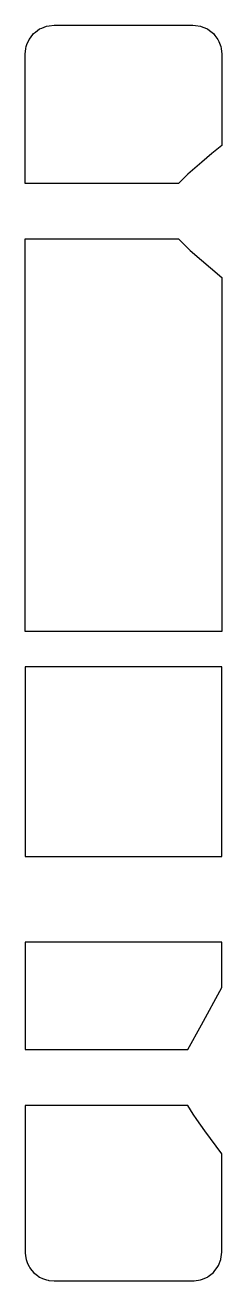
# Model space of a CAD drawing. Header units: metres. Extents: x 2.4 to 16, y -16 to 70.9.
import ezdxf

# ---------------------------------------------------------------- set-up
doc = ezdxf.new("R2010")
doc.units = ezdxf.units.M

msp = doc.modelspace()

# ---------------------------------------------------------------- linework, layer by layer
for p, q in [((2.986, 70.352), (3.116, 70.452)), ((3.116, 70.452), (3.4, 70.67)), ((3.4, 70.67), (3.559, 70.736)), ((3.559, 70.736), (3.882, 70.87)), ((3.882, 70.87), (4.058, 70.893)), ((4.058, 70.893), (4.4, 70.938)), ((4.4, 70.938), (7.68, 70.938)), ((7.68, 70.938), (14, 70.938)), ((14, 70.938), (14.177, 70.915)), ((14.177, 70.915), (14.518, 70.87)), ((14.518, 70.87), (14.681, 70.802)), ((14.681, 70.802), (15, 70.67)), ((15, 70.67), (15.137, 70.565)), ((15.137, 70.565), (15.414, 70.352)), ((2.468, 69.456), (2.522, 69.586)), ((2.522, 69.586), (2.668, 69.938)), ((2.668, 69.938), (2.762, 70.06)), ((2.762, 70.06), (2.986, 70.352)), ((15.414, 70.352), (15.514, 70.222)), ((15.514, 70.222), (15.732, 69.938)), ((15.732, 69.938), (15.791, 69.796)), ((15.791, 69.796), (15.932, 69.456)), ((2.4, 68.933), (2.45, 69.316)), ((2.4, 67.006), (2.4, 68.933)), ((2.45, 69.316), (2.468, 69.456)), ((15.932, 69.456), (15.95, 69.316)), ((15.95, 69.316), (16, 68.933)), ((16, 68.933), (16, 66.406)), ((16, 68.933), (16, 68.933)), ((2.4, 66.089), (2.4, 67.006)), ((2.4, 63.034), (2.4, 66.089)), ((16, 66.406), (16, 62.613)), ((2.4, 62.067), (2.4, 63.034)), ((16, 62.613), (15.309, 62.056)), ((2.4, 61.575), (2.4, 62.067)), ((15.309, 62.056), (14.607, 61.457)), ((2.4, 60.659), (2.4, 61.575)), ((14.607, 61.457), (13.655, 60.621)), ((2.4, 60.53), (2.4, 60.659)), ((2.4, 60.441), (2.4, 60.53)), ((2.4, 59.973), (2.4, 60.441)), ((13.655, 60.621), (13, 59.973)), ((8.914, 59.973), (2.4, 59.973)), ((13, 59.973), (8.914, 59.973)), ((2.4, 55.89), (2.4, 56.131)), ((2.4, 56.131), (6.486, 56.131)), ((2.4, 50.641), (2.4, 55.89)), ((6.486, 56.131), (13, 56.131)), ((13, 56.131), (13.487, 55.649)), ((13.487, 55.649), (13.82, 55.33)), ((13.82, 55.33), (16, 53.474)), ((16, 53.474), (16, 47.31)), ((2.4, 45.315), (2.4, 50.641)), ((16, 47.31), (16, 46.467)), ((16, 46.467), (16, 44.547)), ((16, 46.467), (16, 46.467)), ((2.4, 44.547), (2.4, 45.315)), ((2.4, 40.283), (2.4, 44.547)), ((16, 44.547), (16, 39.496)), ((2.4, 35.887), (2.4, 40.283)), ((16, 39.496), (16, 35.887)), ((2.4, 35.598), (2.4, 35.887)), ((16, 35.887), (16, 35.165)), ((2.4, 35.165), (2.4, 35.598)), ((2.4, 31.717), (2.4, 35.165)), ((16, 35.165), (16, 28.959)), ((2.4, 28.959), (2.4, 31.717)), ((6.253, 28.959), (2.4, 28.959)), ((16, 28.959), (6.253, 28.959)), ((12.147, 26.505), (2.4, 26.505)), ((2.4, 26.505), (2.4, 23.12)), ((16, 26.505), (12.147, 26.505)), ((16, 20.299), (16, 26.505)), ((2.4, 23.12), (2.4, 20.299)), ((2.4, 20.299), (2.4, 18.624)), ((16, 16.113), (16, 20.299)), ((2.4, 18.624), (2.4, 16.113)), ((2.4, 16.113), (2.4, 14.589)), ((16, 13.37), (16, 16.113)), ((16, 16.113), (16, 16.113)), ((2.4, 14.589), (2.4, 13.37)), ((2.4, 13.37), (11.693, 13.37)), ((11.693, 13.37), (16, 13.37)), ((6.707, 7.453), (2.4, 7.453)), ((2.4, 7.453), (2.4, 5.623)), ((16, 7.453), (6.707, 7.453)), ((16, 5.031), (16, 7.453)), ((2.4, 5.623), (2.4, 1.155)), ((16, 4.311), (16, 5.031)), ((14.592, 1.735), (16, 4.311)), ((16, 4.311), (16, 4.311)), ((2.4, 1.155), (2.4, 0.023)), ((13.656, 0.023), (14.592, 1.735)), ((2.4, 0.023), (3.771, 0.023)), ((3.771, 0.023), (13.656, 0.023)), ((6.603, -3.869), (2.4, -3.869)), ((2.4, -3.869), (2.4, -4.332)), ((2.4, -4.332), (2.4, -4.411)), ((13.656, -3.869), (6.603, -3.869)), ((14.015, -4.451), (13.656, -3.869)), ((2.4, -4.411), (2.4, -4.519)), ((2.4, -4.519), (2.4, -5.382)), ((14.267, -4.83), (14.015, -4.451)), ((14.832, -5.613), (14.267, -4.83)), ((2.4, -5.382), (2.4, -5.764)), ((2.4, -5.764), (2.4, -6.398)), ((16, -7.215), (14.832, -5.613)), ((2.4, -6.398), (2.4, -7.746)), ((2.4, -7.746), (2.4, -9.015)), ((16, -7.39), (16, -7.215)), ((16, -9.926), (16, -7.39)), ((2.4, -9.015), (2.4, -9.793)), ((2.4, -9.793), (2.4, -10.254)), ((2.4, -10.254), (2.4, -10.501)), ((16, -11.024), (16, -9.926)), ((2.4, -10.501), (2.4, -13.959)), ((16, -11.048), (16, -11.024)), ((16, -11.604), (16, -11.048)), ((16, -11.892), (16, -11.604)), ((16, -14), (16, -11.892)), ((2.4, -13.959), (2.4, -14)), ((2.4, -14), (2.401, -14.012)), ((2.401, -14.012), (2.405, -14.039)), ((2.405, -14.039), (2.41, -14.078)), ((2.41, -14.078), (2.443, -14.411)), ((2.443, -14.411), (2.468, -14.518)), ((2.468, -14.518), (2.54, -14.728)), ((2.54, -14.728), (2.57, -14.801)), ((15.761, -14.93), (15.932, -14.518)), ((15.932, -14.518), (15.936, -14.495)), ((15.936, -14.495), (15.999, -14.019)), ((15.999, -14.019), (16, -14)), ((16, -14), (16, -14)), ((2.57, -14.801), (2.668, -15)), ((2.668, -15), (2.728, -15.096)), ((2.728, -15.096), (2.776, -15.159)), ((2.776, -15.159), (2.986, -15.414)), ((2.986, -15.414), (3.245, -15.627)), ((3.245, -15.627), (3.308, -15.675)), ((15.06, -15.686), (15.414, -15.414)), ((15.414, -15.414), (15.46, -15.354)), ((15.46, -15.354), (15.732, -15)), ((15.732, -15), (15.761, -14.93)), ((3.308, -15.675), (3.4, -15.732)), ((3.4, -15.732), (3.601, -15.831)), ((3.601, -15.831), (3.674, -15.861)), ((3.674, -15.861), (3.882, -15.932)), ((3.882, -15.932), (3.992, -15.957)), ((3.992, -15.957), (4.032, -15.964)), ((4.032, -15.964), (4.4, -16)), ((4.4, -16), (5.096, -16)), ((5.096, -16), (14, -16)), ((14, -16), (14.024, -15.998)), ((14.024, -15.998), (14.075, -15.99)), ((14.075, -15.99), (14.518, -15.932)), ((14.518, -15.932), (14.587, -15.903)), ((14.587, -15.903), (15, -15.732)), ((15, -15.732), (15.06, -15.686))]:
    msp.add_line(p, q)

doc.saveas('drawing.dxf')
